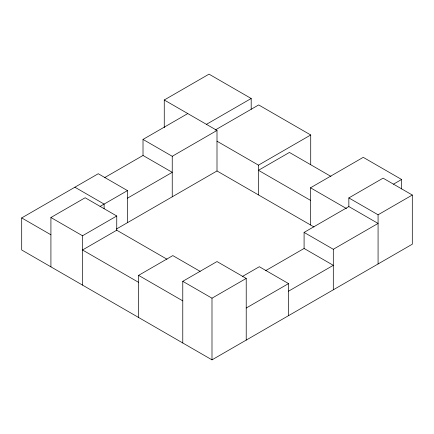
<?xml version="1.0" encoding="UTF-8"?>
<svg xmlns="http://www.w3.org/2000/svg" width="434" height="434" viewBox="0 0 434 434"><rect width="100%" height="100%" fill="white"/><g stroke="black" fill="none" stroke-linecap="round" stroke-linejoin="round"><path stroke-width="0.65" d="M164.258 127.688L164.258 99.994L209.025 74.149L251.194 98.496L251.194 109.26M104.648 177.614L143.014 155.464L143.014 139.417L187.781 113.572M265.716 270.61L304.088 248.46L304.088 232.412L348.849 206.568L348.849 197.92L383.081 178.157L412.3 195.029L412.3 244.206L211.993 359.851L21.7 249.984L21.7 217.922L98.252 173.725L127.471 190.597L127.471 222.658M206.427 124.341L251.194 98.496M50.919 266.856L50.919 217.51L85.151 197.752L116.751 215.996L116.751 230.215L166.982 259.217M215.15 130.07L258.68 104.936L310.717 134.979L310.717 164.746M143.014 139.417L172.238 156.289L217 130.444L217 170.969L116.377 229.065M100.086 206.405L127.471 190.597M127.471 198.175L172.238 172.336L143.014 155.464M50.919 217.51L82.52 235.76L116.751 215.996M116.751 230.215L82.52 249.979L138.592 282.35M217 141.207L258.469 165.148L310.717 134.979M138.592 317.476L138.592 275.362L172.824 255.599L200.145 271.375M310.505 224.958L310.505 187.792L363.247 157.341L401.591 179.481L401.591 188.942M182.774 342.979L182.774 281.319L217 261.556L246.219 278.427L246.219 340.088M393.492 184.157L401.591 179.481M242.508 276.425L259.326 266.72L288.545 283.592L288.545 315.654M182.774 281.319L211.993 298.191L246.219 278.427M348.849 197.92L378.074 214.787L412.3 195.029M304.088 232.412L333.307 249.279L378.074 223.439L348.849 206.568M246.219 308.026L288.545 283.592M288.545 291.171L333.307 265.326L304.088 248.46M330.941 176.405L289.424 152.437L258.469 170.307L310.505 200.351M164.258 99.994L217 130.444M310.505 187.792L346.527 208.591M217 170.969L313.994 226.971M74.887 187.211L104.111 204.083L104.111 208.759M138.592 275.362L182.774 300.865M21.7 217.922L50.919 234.794M378.074 214.787L378.074 263.964M333.307 249.279L333.307 289.809M258.469 165.148L258.469 194.915M211.993 298.191L211.993 359.851M172.238 156.289L172.238 196.814M82.52 235.76L82.52 285.1"/></g></svg>
